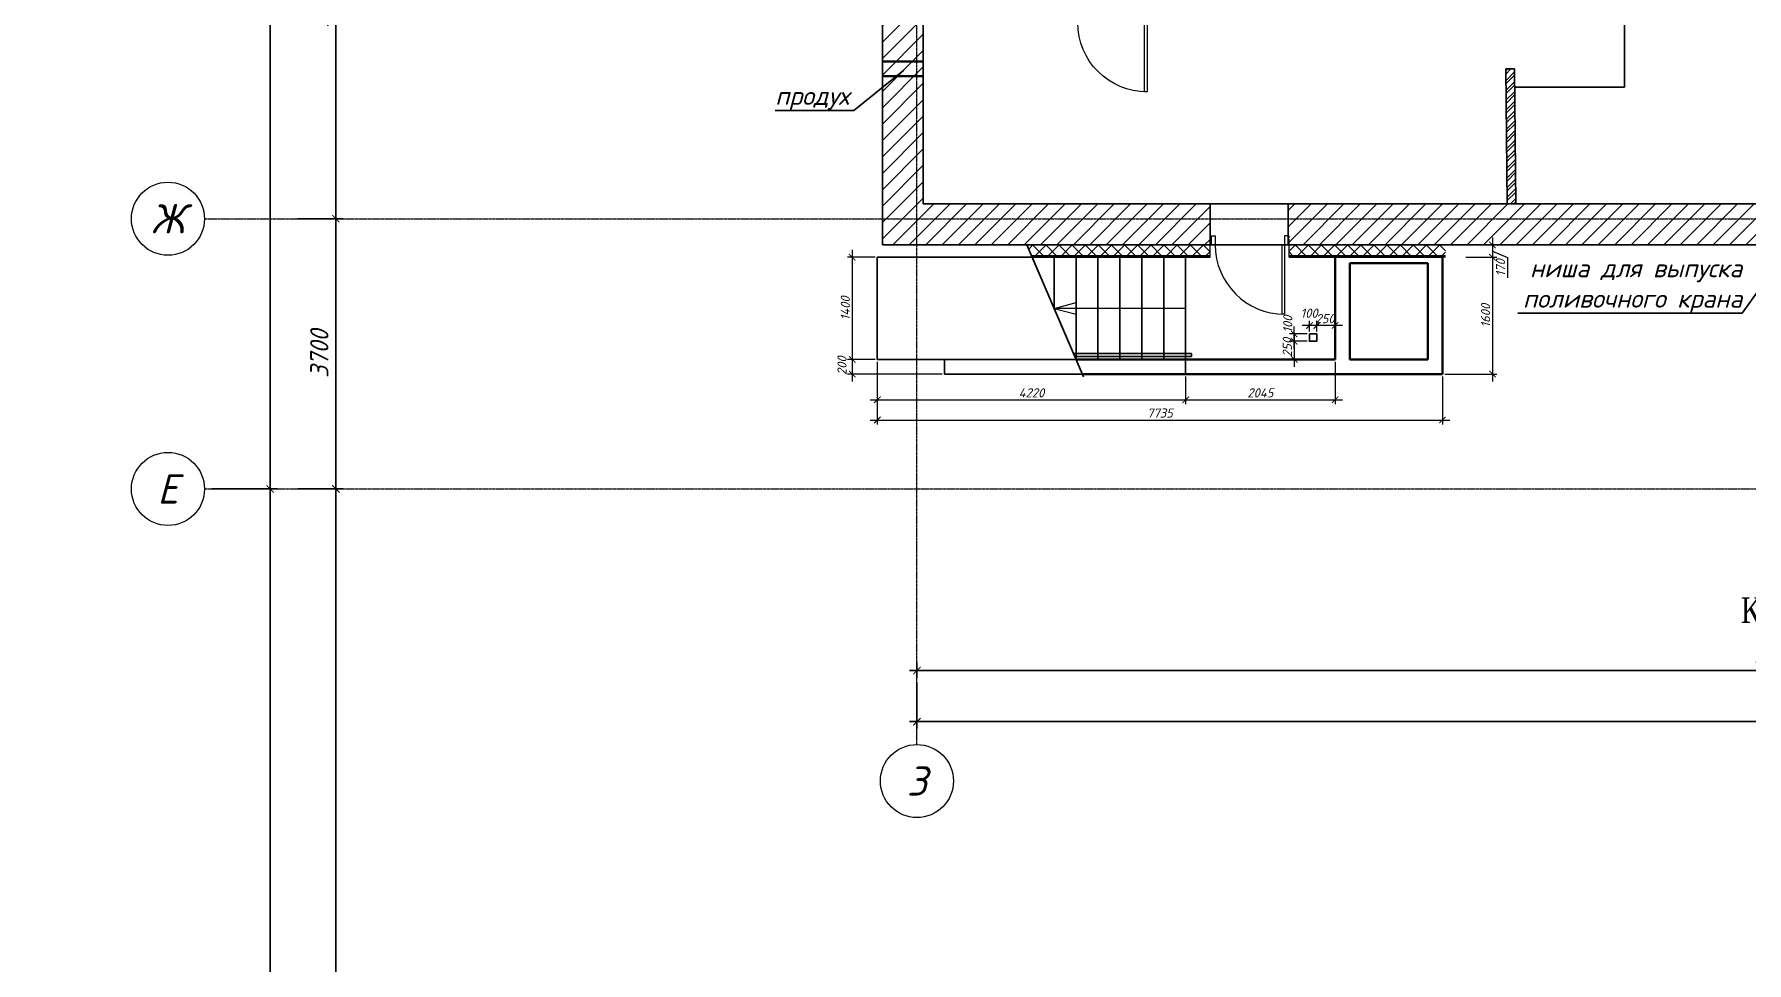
# Model space of a CAD drawing. Header units: millimetres. Extents: x -10178924 to 11692288, y -947381 to 58396.
# Drawn here: x 707057 to 730494, y -900598 to -887882 of the extents above; entities that cross this region are included whole.
import ezdxf
from ezdxf import colors
from ezdxf.entities.mleader import LeaderData, LeaderLine
from ezdxf.enums import TextEntityAlignment as Align
from ezdxf.math import Vec2, Vec3

# ---------------------------------------------------------------- set-up
doc = ezdxf.new("R2010")
doc.units = ezdxf.units.MM
for name, pattern in [('GOST2.303 4', [7, 5, -2, 0]), ('HIDDEN', [9.525, 6.35, -3.175]), ('невидимая', [9.525, 6.35, -3.175]), ('осевая', [50.8, 31.75, -6.35, 6.35, -6.35])]:
    doc.linetypes.add(name, pattern=pattern)
for name, color, linetype, lineweight in [('_0', 7, 'Continuous', 25), ('АР_Двери', 250, 'Continuous', 9), ('Двери', 7, 'Continuous', 9), ('Контур пол Подвал', 7, 'Continuous', 9), ('Основная ГКЛ', 250, 'Continuous', 9), ('Отделка СТЕН', 6, 'Continuous', 13), ('перегородки нов.', 112, 'Continuous', 30), ('Размеры клад.', 7, 'Continuous', 0), ('Размеры осевые', 153, 'Continuous', 9), ('Стены.1', 7, 'Continuous', 25), ('Стрелки вверх', 7, 'Continuous', 18), ('Текст 0.09', 250, 'Continuous', 5), ('Утепление', 251, 'Continuous', 9), ('Штрих', 7, 'Continuous', 13), ('ШТРИХОВКА', 252, 'Continuous', 15), ('Штриховки', 47, 'Continuous', 5)]:
    doc.layers.add(name, color=color, linetype=linetype, lineweight=lineweight)
for name, color, linetype in [('ВК_Выноски', 7, 'Continuous'), ('Лестницы _ крыльца.1', 7, 'Continuous'), ('Стены внутр.1', 7, 'Continuous')]:
    doc.layers.add(name, color=color, linetype=linetype)
doc.styles.add('GOST 2.304_new', font='isocpeui.ttf')
doc.styles.add('ISOCPEUR', font='isocpeui.ttf', dxfattribs={"width": 0.9})
doc.styles.add('PDF ISOCPEUR Italic', font='isocpeui.ttf')
doc.styles.add('Аня', font='times.ttf', dxfattribs={"width": 0.8})
doc.styles.add('НТПИ_ТИ', font='isocpeui.ttf', dxfattribs={"height": 250})
doc.styles.add('Текст_М100', font='GOST_Common Italic.ttf', dxfattribs={"height": 250})
doc.dimstyles.new('SPDS 1_50', dxfattribs={"dimscale": 50, "dimtxt": 2.5, "dimasz": 1.77, "dimexe": 1.25, "dimexo": 0.625, "dimtad": 1, "dimdec": 0, "dimrnd": 0.001, "dimtxsty": 'GOST 2.304_new', "dimblk": 'ARCHTICK', "dimcen": 2.5, "dimdle": 2, "dimclrt": 256, "dimadec": 0, "dimazin": 2, "dimtfac": 0.75, "dimtdec": 0, "dimtmove": 1, "dimatfit": 3, "dimfxl": 1, "dimtolj": 1, "dimlwd": 9, "dimlwe": 9, "dimarcsym": 0})
doc.dimstyles.new('Размеры_М100', dxfattribs={"dimtxt": 250, "dimasz": 100, "dimexe": 100, "dimexo": 100, "dimgap": 100, "dimtad": 1, "dimrnd": 5, "dimtxsty": 'Текст_М100', "dimblk": 'ARCHTICK', "dimcen": 250, "dimdle": 100, "dimadec": 0, "dimazin": 2, "dimtfac": 1, "dimtmove": 1, "dimatfit": 3, "dimfxl": 1, "dimarcsym": 0})

# ---------------------------------------------------------------- blocks, each defined once
blk = doc.blocks.new('*U2226')
at = {"layer": 'АР_Двери'}
for points in [[(-1000, 0), (-1050, 0), (-1050, 125), (-1000, 125)], [(-50, -950), (-85, -950), (-85, 0), (-50, 0)], [(-50, 0), (0, 0), (0, 125), (-50, 125)]]:
    blk.add_lwpolyline(points, close=True, dxfattribs=at)
blk.add_arc((-50, 0), 950, 180, 270, dxfattribs=at)
at = {"layer": 'Основная ГКЛ', "linetype": 'HIDDEN', "ltscale": 5}
for p, q in [((-1060, 125), (-1060, 0)), ((10, 0), (10, 125))]:
    blk.add_line(p, q, dxfattribs=at)
blk = doc.blocks.new('*U2221')
at = {"layer": 'АР_Двери'}
for points in [[(50, 0), (0, 0), (0, 120), (50, 120)], [(50, -950), (85, -950), (85, 0), (50, 0)], [(1000, 0), (1050, 0), (1050, 120), (1000, 120)]]:
    blk.add_lwpolyline(points, close=True, dxfattribs=at)
blk.add_arc((50, 0), 950, 270, 0, dxfattribs=at)
at = {"layer": 'Основная ГКЛ', "linetype": 'HIDDEN', "ltscale": 5}
for p, q in [((-10, 0), (-10, 120)), ((1060, 120), (1060, 0))]:
    blk.add_line(p, q, dxfattribs=at)
blk = doc.blocks.new('_ArchTick')
at = {"color": 0, "linetype": 'ByBlock', "const_width": 0.15}
blk.add_lwpolyline([(-0.5, -0.5), (0.5, 0.5)], dxfattribs=at)
blk = doc.blocks.new('*D2672')
at = {"layer": 'Defpoints', "color": 0, "ltscale": 100, "transparency": 16777216}
for p in [(-542, -13727), (7193, -13927), (7193, -14556)]:
    blk.add_point(p, dxfattribs=at)
at = {"layer": 'Размеры клад.', "color": 0, "lineweight": 9, "ltscale": 100, "transparency": 16777216}
for p, q in [((-542, -13758), (-542, -14618)), ((7193, -13958), (7193, -14618)), ((-642, -14556), (7293, -14556))]:
    blk.add_line(p, q, dxfattribs=at)
at = {"layer": 'Размеры клад.', "color": 0, "lineweight": 9, "ltscale": 100, "transparency": 16777216, "xscale": 88.5, "yscale": 88.5, "zscale": 88.5, "rotation": 180}
blk.add_blockref('_ArchTick', (-542, -14556), dxfattribs=at)
at = {"layer": 'Размеры клад.', "color": 0, "lineweight": 9, "ltscale": 100, "transparency": 16777216, "xscale": 88.5, "yscale": 88.5, "zscale": 88.5}
blk.add_blockref('_ArchTick', (7193, -14556), dxfattribs=at)
at = {"layer": 'Размеры клад.', "ltscale": 100, "transparency": 16777216, "insert": (3325, -14461), "char_height": 125, "attachment_point": 5, "style": 'GOST 2.304_new'}
blk.add_mtext('\\A1;7735', dxfattribs=at)
blk = doc.blocks.new('*D2673')
at = {"layer": 'Defpoints', "color": 0, "ltscale": 100, "transparency": 16777216}
for p in [(-542, -13727), (3678, -13927), (3678, -14278)]:
    blk.add_point(p, dxfattribs=at)
at = {"layer": 'Размеры клад.', "color": 0, "lineweight": 9, "ltscale": 100, "transparency": 16777216}
for p, q in [((-542, -13758), (-542, -14341)), ((3678, -13958), (3678, -14341)), ((-642, -14278), (3778, -14278))]:
    blk.add_line(p, q, dxfattribs=at)
at = {"layer": 'Размеры клад.', "color": 0, "lineweight": 9, "ltscale": 100, "transparency": 16777216, "xscale": 88.5, "yscale": 88.5, "zscale": 88.5, "rotation": 180}
blk.add_blockref('_ArchTick', (-542, -14278), dxfattribs=at)
at = {"layer": 'Размеры клад.', "color": 0, "lineweight": 9, "ltscale": 100, "transparency": 16777216, "xscale": 88.5, "yscale": 88.5, "zscale": 88.5}
blk.add_blockref('_ArchTick', (3678, -14278), dxfattribs=at)
at = {"layer": 'Размеры клад.', "ltscale": 100, "transparency": 16777216, "insert": (1568, -14184), "char_height": 125, "attachment_point": 5, "style": 'GOST 2.304_new'}
blk.add_mtext('\\A1;4220', dxfattribs=at)
blk = doc.blocks.new('*D2674')
at = {"layer": 'Defpoints', "color": 0, "ltscale": 100, "transparency": 16777216}
for p in [(5723, -13727), (3678, -13927), (5723, -14278)]:
    blk.add_point(p, dxfattribs=at)
at = {"layer": 'Размеры клад.', "color": 0, "lineweight": 9, "ltscale": 100, "transparency": 16777216}
for p, q in [((5723, -13758), (5723, -14341)), ((3678, -13958), (3678, -14341)), ((3578, -14278), (5823, -14278))]:
    blk.add_line(p, q, dxfattribs=at)
at = {"layer": 'Размеры клад.', "color": 0, "lineweight": 9, "ltscale": 100, "transparency": 16777216, "xscale": 88.5, "yscale": 88.5, "zscale": 88.5, "rotation": 180}
blk.add_blockref('_ArchTick', (3678, -14278), dxfattribs=at)
at = {"layer": 'Размеры клад.', "color": 0, "lineweight": 9, "ltscale": 100, "transparency": 16777216, "xscale": 88.5, "yscale": 88.5, "zscale": 88.5}
blk.add_blockref('_ArchTick', (5723, -14278), dxfattribs=at)
at = {"layer": 'Размеры клад.', "ltscale": 100, "transparency": 16777216, "insert": (4700, -14184), "char_height": 125, "attachment_point": 5, "style": 'GOST 2.304_new'}
blk.add_mtext('\\A1;2045', dxfattribs=at)
blk = doc.blocks.new('*D2675')
at = {"layer": 'Defpoints', "color": 0, "ltscale": 100, "transparency": 16777216}
for p in [(7479, -12157), (7479, -12327), (7877, -12327)]:
    blk.add_point(p, dxfattribs=at)
at = {"layer": 'Размеры клад.', "color": 0, "lineweight": 9, "ltscale": 100, "transparency": 16777216}
for p, q in [((7511, -12157), (7939, -12157)), ((7877, -12057), (7877, -12427)), ((7511, -12327), (7939, -12327)), ((7877, -12242), (8083, -12332)), ((8083, -12332), (8083, -12611))]:
    blk.add_line(p, q, dxfattribs=at)
at = {"layer": 'Размеры клад.', "color": 0, "lineweight": 9, "ltscale": 100, "transparency": 16777216, "xscale": 88.5, "yscale": 88.5, "zscale": 88.5}
for p, rotation in [((7877, -12157), 90), ((7877, -12327), 270)]:
    blk.add_blockref('_ArchTick', p, dxfattribs=dict(at, rotation=rotation))
at = {"layer": 'Размеры клад.', "ltscale": 100, "transparency": 16777216, "insert": (7988, -12472), "char_height": 125, "attachment_point": 5, "rotation": 90, "style": 'GOST 2.304_new'}
blk.add_mtext('\\A1;170', dxfattribs=at)
blk = doc.blocks.new('*D2676')
at = {"layer": 'Defpoints', "color": 0, "ltscale": 100, "transparency": 16777216}
for p in [(7479, -12327), (7193, -13927), (7877, -13927)]:
    blk.add_point(p, dxfattribs=at)
at = {"layer": 'Размеры клад.', "color": 0, "lineweight": 9, "ltscale": 100, "transparency": 16777216}
for p, q in [((7511, -12327), (7939, -12327)), ((7877, -12227), (7877, -14027)), ((7224, -13927), (7939, -13927))]:
    blk.add_line(p, q, dxfattribs=at)
at = {"layer": 'Размеры клад.', "color": 0, "lineweight": 9, "ltscale": 100, "transparency": 16777216, "xscale": 88.5, "yscale": 88.5, "zscale": 88.5}
for p, rotation in [((7877, -12327), 90), ((7877, -13927), 270)]:
    blk.add_blockref('_ArchTick', p, dxfattribs=dict(at, rotation=rotation))
at = {"layer": 'Размеры клад.', "ltscale": 100, "transparency": 16777216, "insert": (7783, -13127), "char_height": 125, "attachment_point": 5, "rotation": 90, "style": 'GOST 2.304_new'}
blk.add_mtext('\\A1;1600', dxfattribs=at)
blk = doc.blocks.new('*D2677')
at = {"layer": 'Defpoints', "color": 0, "ltscale": 100, "transparency": 16777216}
for p in [(-542, -12327), (-886, -13727), (-542, -13727)]:
    blk.add_point(p, dxfattribs=at)
at = {"layer": 'Размеры клад.', "color": 0, "lineweight": 9, "ltscale": 100, "transparency": 16777216}
for p, q in [((-573, -12327), (-948, -12327)), ((-886, -12227), (-886, -13827)), ((-573, -13727), (-948, -13727))]:
    blk.add_line(p, q, dxfattribs=at)
at = {"layer": 'Размеры клад.', "color": 0, "lineweight": 9, "ltscale": 100, "transparency": 16777216, "xscale": 88.5, "yscale": 88.5, "zscale": 88.5}
for p, rotation in [((-886, -12327), 90), ((-886, -13727), 270)]:
    blk.add_blockref('_ArchTick', p, dxfattribs=dict(at, rotation=rotation))
at = {"layer": 'Размеры клад.', "ltscale": 100, "transparency": 16777216, "insert": (-980, -13027), "char_height": 125, "attachment_point": 5, "rotation": 90, "style": 'GOST 2.304_new'}
blk.add_mtext('\\A1;1400', dxfattribs=at)
blk = doc.blocks.new('*D2678')
at = {"layer": 'Defpoints', "color": 0, "ltscale": 100, "transparency": 16777216}
for p in [(-542, -13727), (-886, -13927), (378, -13927)]:
    blk.add_point(p, dxfattribs=at)
at = {"layer": 'Размеры клад.', "color": 0, "lineweight": 9, "ltscale": 100, "transparency": 16777216}
for p, q in [((-573, -13727), (-948, -13727)), ((-886, -13627), (-886, -14027)), ((346, -13927), (-948, -13927))]:
    blk.add_line(p, q, dxfattribs=at)
at = {"layer": 'Размеры клад.', "color": 0, "lineweight": 9, "ltscale": 100, "transparency": 16777216, "xscale": 88.5, "yscale": 88.5, "zscale": 88.5}
for p, rotation in [((-886, -13727), 90), ((-886, -13927), 270)]:
    blk.add_blockref('_ArchTick', p, dxfattribs=dict(at, rotation=rotation))
at = {"layer": 'Размеры клад.', "ltscale": 100, "transparency": 16777216, "insert": (-1025, -13813), "char_height": 125, "attachment_point": 5, "rotation": 90, "style": 'GOST 2.304_new'}
blk.add_mtext('\\A1;200', dxfattribs=at)
blk = doc.blocks.new('*D2679')
at = {"layer": 'Defpoints', "color": 0, "ltscale": 100, "transparency": 16777216}
for p in [(5373, -13477), (5163, -13727), (5419, -13727)]:
    blk.add_point(p, dxfattribs=at)
at = {"layer": 'Размеры клад.', "color": 0, "lineweight": 9, "ltscale": 100, "transparency": 16777216}
for p, q in [((5341, -13477), (5100, -13477)), ((5163, -13377), (5163, -13827)), ((5387, -13727), (5100, -13727))]:
    blk.add_line(p, q, dxfattribs=at)
at = {"layer": 'Размеры клад.', "color": 0, "lineweight": 9, "ltscale": 100, "transparency": 16777216, "xscale": 88.5, "yscale": 88.5, "zscale": 88.5}
for p, rotation in [((5163, -13477), 90), ((5163, -13727), 270)]:
    blk.add_blockref('_ArchTick', p, dxfattribs=dict(at, rotation=rotation))
at = {"layer": 'Размеры клад.', "ltscale": 100, "transparency": 16777216, "insert": (5069, -13562), "char_height": 125, "attachment_point": 5, "rotation": 90, "style": 'GOST 2.304_new'}
blk.add_mtext('\\A1;250', dxfattribs=at)
blk = doc.blocks.new('*D2680')
at = {"layer": 'Defpoints', "color": 0, "ltscale": 100, "transparency": 16777216}
for p in [(5473, -13262), (5723, -13290), (5473, -13376)]:
    blk.add_point(p, dxfattribs=at)
at = {"layer": 'Размеры клад.', "color": 0, "lineweight": 9, "ltscale": 100, "transparency": 16777216}
for p, q in [((5823, -13262), (5373, -13262)), ((5473, -13344), (5473, -13200)), ((5723, -13258), (5723, -13200))]:
    blk.add_line(p, q, dxfattribs=at)
at = {"layer": 'Размеры клад.', "color": 0, "lineweight": 9, "ltscale": 100, "transparency": 16777216, "xscale": 88.5, "yscale": 88.5, "zscale": 88.5, "rotation": 180}
blk.add_blockref('_ArchTick', (5473, -13262), dxfattribs=at)
at = {"layer": 'Размеры клад.', "color": 0, "lineweight": 9, "ltscale": 100, "transparency": 16777216, "xscale": 88.5, "yscale": 88.5, "zscale": 88.5}
blk.add_blockref('_ArchTick', (5723, -13262), dxfattribs=at)
at = {"layer": 'Размеры клад.', "ltscale": 100, "transparency": 16777216, "insert": (5586, -13168), "char_height": 125, "attachment_point": 5, "style": 'GOST 2.304_new'}
blk.add_mtext('\\A1;250', dxfattribs=at)
blk = doc.blocks.new('*D2681')
at = {"layer": 'Defpoints', "color": 0, "ltscale": 100, "transparency": 16777216}
for p in [(5163, -13377), (5279, -13477), (5373, -13377)]:
    blk.add_point(p, dxfattribs=at)
at = {"layer": 'Размеры клад.', "color": 0, "lineweight": 9, "ltscale": 100, "transparency": 16777216}
for p, q in [((5163, -13577), (5163, -13277)), ((5341, -13377), (5100, -13377)), ((5248, -13477), (5100, -13477))]:
    blk.add_line(p, q, dxfattribs=at)
at = {"layer": 'Размеры клад.', "color": 0, "lineweight": 9, "ltscale": 100, "transparency": 16777216, "xscale": 88.5, "yscale": 88.5, "zscale": 88.5}
for p, rotation in [((5163, -13377), 90), ((5163, -13477), 270)]:
    blk.add_blockref('_ArchTick', p, dxfattribs=dict(at, rotation=rotation))
at = {"layer": 'Размеры клад.', "ltscale": 100, "transparency": 16777216, "insert": (5075, -13243), "char_height": 125, "attachment_point": 5, "rotation": 90, "style": 'GOST 2.304_new'}
blk.add_mtext('\\A1;100', dxfattribs=at)
blk = doc.blocks.new('*D2682')
at = {"layer": 'Defpoints', "color": 0, "ltscale": 100, "transparency": 16777216}
for p in [(5373, -13262), (5373, -13376), (5473, -13376)]:
    blk.add_point(p, dxfattribs=at)
at = {"layer": 'Размеры клад.', "color": 0, "lineweight": 9, "ltscale": 100, "transparency": 16777216}
for p, q in [((5573, -13262), (5273, -13262)), ((5373, -13344), (5373, -13200)), ((5473, -13344), (5473, -13200))]:
    blk.add_line(p, q, dxfattribs=at)
at = {"layer": 'Размеры клад.', "color": 0, "lineweight": 9, "ltscale": 100, "transparency": 16777216, "xscale": 88.5, "yscale": 88.5, "zscale": 88.5, "rotation": 180}
blk.add_blockref('_ArchTick', (5373, -13262), dxfattribs=at)
at = {"layer": 'Размеры клад.', "color": 0, "lineweight": 9, "ltscale": 100, "transparency": 16777216, "xscale": 88.5, "yscale": 88.5, "zscale": 88.5}
blk.add_blockref('_ArchTick', (5473, -13262), dxfattribs=at)
at = {"layer": 'Размеры клад.', "ltscale": 100, "transparency": 16777216, "insert": (5368, -13093), "char_height": 125, "attachment_point": 5, "style": 'GOST 2.304_new'}
blk.add_mtext('\\A1;100', dxfattribs=at)
blk = doc.blocks.new('*D2697')
at = {"layer": 'Defpoints', "color": 0, "ltscale": 100, "transparency": 16777216}
for p in [(-8572, -11800), (-7952, -11800), (-8572, -15500)]:
    blk.add_point(p, dxfattribs=at)
at = {"layer": 'Размеры осевые', "color": 0, "lineweight": -2, "ltscale": 100, "transparency": 16777216}
for p, q in [((-7952, -15600), (-7952, -11700)), ((-8472, -11800), (-7852, -11800)), ((-8472, -15500), (-7852, -15500))]:
    blk.add_line(p, q, dxfattribs=at)
at = {"layer": 'Размеры осевые', "color": 0, "lineweight": -2, "ltscale": 100, "transparency": 16777216, "xscale": 100, "yscale": 100, "zscale": 100}
for p, rotation in [((-7952, -11800), 90), ((-7952, -15500), 270)]:
    blk.add_blockref('_ArchTick', p, dxfattribs=dict(at, rotation=rotation))
at = {"layer": 'Размеры осевые', "color": 0, "ltscale": 100, "transparency": 16777216, "insert": (-8179, -13650), "char_height": 250, "attachment_point": 5, "rotation": 90, "style": 'Текст_М100'}
blk.add_mtext('3700', dxfattribs=at)
blk = doc.blocks.new('*D2698')
at = {"layer": 'Defpoints', "color": 0, "ltscale": 100, "transparency": 16777216}
for p in [(-8572, -5900), (-7952, -5900), (-8572, -11800)]:
    blk.add_point(p, dxfattribs=at)
at = {"layer": 'Размеры осевые', "color": 0, "lineweight": -2, "ltscale": 100, "transparency": 16777216}
for p, q in [((-7952, -11900), (-7952, -5800)), ((-8472, -5900), (-7852, -5900)), ((-8472, -11800), (-7852, -11800))]:
    blk.add_line(p, q, dxfattribs=at)
at = {"layer": 'Размеры осевые', "color": 0, "lineweight": -2, "ltscale": 100, "transparency": 16777216, "xscale": 100, "yscale": 100, "zscale": 100}
for p, rotation in [((-7952, -5900), 90), ((-7952, -11800), 270)]:
    blk.add_blockref('_ArchTick', p, dxfattribs=dict(at, rotation=rotation))
at = {"layer": 'Размеры осевые', "color": 0, "ltscale": 100, "transparency": 16777216, "insert": (-8177, -8850), "char_height": 250, "attachment_point": 5, "rotation": 90, "style": 'Текст_М100'}
blk.add_mtext('5900', dxfattribs=at)
blk = doc.blocks.new('*D2700')
at = {"layer": 'Defpoints', "color": 0, "ltscale": 100, "transparency": 16777216}
for p in [(-9750, -15500), (-8852, -15500), (-9750, -32250)]:
    blk.add_point(p, dxfattribs=at)
at = {"layer": 'Размеры осевые', "color": 0, "lineweight": -2, "ltscale": 100, "transparency": 16777216}
for p, q in [((-8852, -32350), (-8852, -15400)), ((-9650, -15500), (-8752, -15500)), ((-9650, -32250), (-8752, -32250))]:
    blk.add_line(p, q, dxfattribs=at)
at = {"layer": 'Размеры осевые', "color": 0, "lineweight": -2, "ltscale": 100, "transparency": 16777216, "xscale": 100, "yscale": 100, "zscale": 100}
for p, rotation in [((-8852, -15500), 90), ((-8852, -32250), 270)]:
    blk.add_blockref('_ArchTick', p, dxfattribs=dict(at, rotation=rotation))
at = {"layer": 'Размеры осевые', "color": 0, "ltscale": 100, "transparency": 16777216, "insert": (-9079, -23875), "char_height": 250, "attachment_point": 5, "rotation": 90, "style": 'Текст_М100'}
blk.add_mtext('16750', dxfattribs=at)
blk = doc.blocks.new('*D2701')
at = {"layer": 'Defpoints', "color": 0, "ltscale": 100, "transparency": 16777216}
for p in [(-9750, 0), (-8852, 0), (-9750, -15500)]:
    blk.add_point(p, dxfattribs=at)
at = {"layer": 'Размеры осевые', "color": 0, "lineweight": -2, "ltscale": 100, "transparency": 16777216}
for p, q in [((-9650, 0), (-8752, 0)), ((-8852, -15600), (-8852, 100)), ((-9650, -15500), (-8752, -15500))]:
    blk.add_line(p, q, dxfattribs=at)
at = {"layer": 'Размеры осевые', "color": 0, "lineweight": -2, "ltscale": 100, "transparency": 16777216, "xscale": 100, "yscale": 100, "zscale": 100}
for p, rotation in [((-8852, 0), 90), ((-8852, -15500), 270)]:
    blk.add_blockref('_ArchTick', p, dxfattribs=dict(at, rotation=rotation))
at = {"layer": 'Размеры осевые', "color": 0, "ltscale": 100, "transparency": 16777216, "insert": (-9077, -7750), "char_height": 250, "attachment_point": 5, "rotation": 90, "style": 'Текст_М100'}
blk.add_mtext('15500', dxfattribs=at)
blk = doc.blocks.new('*D2702')
at = {"layer": 'Defpoints', "color": 0, "ltscale": 100, "transparency": 16777216}
for p in [(-8472, -15500), (-8390, -30450), (-7952, -30450)]:
    blk.add_point(p, dxfattribs=at)
at = {"layer": 'Размеры осевые', "color": 0, "lineweight": -2, "ltscale": 100, "transparency": 16777216}
for p, q in [((-7952, -15400), (-7952, -30550)), ((-8372, -15500), (-7852, -15500)), ((-8290, -30450), (-7852, -30450))]:
    blk.add_line(p, q, dxfattribs=at)
at = {"layer": 'Размеры осевые', "color": 0, "lineweight": -2, "ltscale": 100, "transparency": 16777216, "xscale": 100, "yscale": 100, "zscale": 100}
for p, rotation in [((-7952, -15500), 90), ((-7952, -30450), 270)]:
    blk.add_blockref('_ArchTick', p, dxfattribs=dict(at, rotation=rotation))
at = {"layer": 'Размеры осевые', "color": 0, "ltscale": 100, "transparency": 16777216, "insert": (-8177, -22975), "char_height": 250, "attachment_point": 5, "rotation": 90, "style": 'Текст_М100'}
blk.add_mtext('14950', dxfattribs=at)
blk = doc.blocks.new('*D2703')
at = {"layer": 'Defpoints', "color": 0, "ltscale": 100, "transparency": 16777216}
for p in [(0, -18048), (54000, -18048), (54000, -18687)]:
    blk.add_point(p, dxfattribs=at)
at = {"layer": 'Размеры осевые', "color": 0, "lineweight": -2, "ltscale": 100, "transparency": 16777216}
for p, q in [((0, -18148), (0, -18787)), ((54000, -18148), (54000, -18787)), ((-100, -18687), (54100, -18687))]:
    blk.add_line(p, q, dxfattribs=at)
at = {"layer": 'Размеры осевые', "color": 0, "lineweight": -2, "ltscale": 100, "transparency": 16777216, "xscale": 100, "yscale": 100, "zscale": 100, "rotation": 180}
blk.add_blockref('_ArchTick', (0, -18687), dxfattribs=at)
at = {"layer": 'Размеры осевые', "color": 0, "lineweight": -2, "ltscale": 100, "transparency": 16777216, "xscale": 100, "yscale": 100, "zscale": 100}
blk.add_blockref('_ArchTick', (54000, -18687), dxfattribs=at)
at = {"layer": 'Размеры осевые', "color": 0, "ltscale": 100, "transparency": 16777216, "insert": (27000, -18462), "char_height": 250, "attachment_point": 5, "style": 'Текст_М100'}
blk.add_mtext('54000', dxfattribs=at)
blk = doc.blocks.new('*D2704')
at = {"layer": 'Defpoints', "color": 0, "ltscale": 100, "transparency": 16777216}
for p in [(0, -17775), (23750, -17775), (23750, -17987)]:
    blk.add_point(p, dxfattribs=at)
at = {"layer": 'Размеры осевые', "color": 0, "lineweight": -2, "ltscale": 100, "transparency": 16777216}
for p, q in [((-100, -17987), (23850, -17987)), ((0, -17875), (0, -18087)), ((23750, -17875), (23750, -18087))]:
    blk.add_line(p, q, dxfattribs=at)
at = {"layer": 'Размеры осевые', "color": 0, "lineweight": -2, "ltscale": 100, "transparency": 16777216, "xscale": 100, "yscale": 100, "zscale": 100, "rotation": 180}
blk.add_blockref('_ArchTick', (0, -17987), dxfattribs=at)
at = {"layer": 'Размеры осевые', "color": 0, "lineweight": -2, "ltscale": 100, "transparency": 16777216, "xscale": 100, "yscale": 100, "zscale": 100}
blk.add_blockref('_ArchTick', (23750, -17987), dxfattribs=at)
at = {"layer": 'Размеры осевые', "color": 0, "ltscale": 100, "transparency": 16777216, "insert": (11875, -17760), "char_height": 250, "attachment_point": 5, "style": 'Текст_М100'}
blk.add_mtext('23750', dxfattribs=at)
blk = doc.blocks.new('A$C5282721b')
at = {"layer": 'Отделка СТЕН', "true_color": 0x000000, "transparency": 33554687}
h = blk.add_hatch(dxfattribs=at)
h.set_pattern_fill('ANSI37', color=18, scale=40)
h.set_pattern_definition([(45, (-80675.71, 25038.16), (-89.80256, 89.80256), []), (135, (-80675.71, 25038.16), (-89.80256, -89.80256), [])])
edge = h.paths.add_edge_path()
edge.add_arc((4272.707, -12232.411), 261.061, 163.18851, 196.5800184)
edge.add_line((4022.5, -12306.906), (1569.133, -12306.906))
edge.add_line((1569.133, -12306.906), (1504.847, -12156.906))
edge.add_line((1504.847, -12156.906), (4022.803, -12156.906))
h.paths.add_polyline_path([(5092.5, -12156.906), (5092.5, -12306.906), (7232.752, -12306.906), (7232.752, -12156.906)])
at = {"layer": 'ШТРИХОВКА', "ltscale": 100, "true_color": 0x000000, "transparency": 33554687}
h = blk.add_hatch(dxfattribs=at)
h.set_pattern_fill('ANSI31', color=18, scale=50)
h.set_pattern_definition([(45, (-79853.19, 25128.16), (-112.2532, 112.2532), [])])
h.paths.add_polyline_path([(23461.119, -5698.72), (20726.119, -5698.72), (20726.119, -6098.72), (23461.119, -6098.72), (23461.119, -6515.547), (23861.119, -6515.547), (23861.119, -5328.486), (23461.119, -5328.486)], flags=17)
h.paths.add_polyline_path([(17846.22, -11596.906), (8196.095, -11596.906), (8096.091, -11596.906), (5081.5, -11596.906), (5081.5, -12156.906), (17846.22, -12156.906), (17846.22, -11876.906)], flags=17)
h.paths.add_polyline_path([(8216.705, -5698.72), (8216.779, -6098.72), (19406.923, -6098.72), (19406.923, -5698.72)], flags=16)
h.paths.add_polyline_path([(4011.5, -12156.906), (4011.5, -11596.906), (86.923, -11596.906), (86.923, -9009.38), (86.923, -8929.368), (86.923, -6098.72), (3721.276, -6098.72), (3801.387, -6098.72), (9286.442, -6098.72), (9286.779, -5698.72), (86.923, -5698.72), (86.923, -161.943), (23461.119, -161.943), (23461.119, -4567.801), (23861.119, -4567.801), (23861.119, -3119.021), (23861.119, -2969.021), (23861.119, -161.943), (24472.507, -161.943), (29133.626, -161.943), (29283.626, -161.943), (29940.503, -161.943), (29940.503, 398.057), (-473.077, 398.057), (-473.077, -11800), (-473.077, -12156.906), (-0.293, -12156.906)])
h.paths.add_polyline_path([(23861.119, -9596.906), (23461.119, -9596.906), (23461.119, -11596.906), (18816.22, -11596.906), (18816.22, -12156.906), (23301.119, -12156.906), (23301.119, -15862.111), (25035.25, -15862.111), (25595.277, -15862.111), (25744.391, -15862.111), (25744.391, -15302.111), (23861.119, -15302.111), (23861.119, -12066.906)])
h.paths.add_polyline_path([(23461.119, -8546.906), (23861.119, -8546.906), (23861.119, -7571.566), (23461.119, -7571.566)], flags=17)
at = {"layer": 'Штриховки', "ltscale": 10, "true_color": 0x000000, "transparency": 33554687}
h = blk.add_hatch(dxfattribs=at)
h.set_pattern_fill('ANSI32', color=18, scale=10)
h.set_pattern_definition([(45, (-109770.99, 24721.47), (-67.35192, 67.35192), []), (45, (-109726.09, 24721.47), (-67.35192, 67.35192), [])])
h.paths.add_polyline_path([(8057.77, -9748.221), (8076.091, -11596.906), (8196.095, -11596.906), (8180.077, -9748.72)])
at = {"color": 18, "true_color": 0x000000, "transparency": 33554687}
for points in [[(3758.527, -13646.906), (2143.418, -13646.906)], [(3758.527, -13686.906), (2160.561, -13686.906)], [(3758.527, -13686.906), (3758.527, -13646.906)]]:
    blk.add_lwpolyline(points, dxfattribs=at)
at = {"layer": 'Контур пол Подвал', "color": 18, "linetype": 'невидимая', "true_color": 0x000000, "transparency": 33554687}
for q in [(9682.243, -7598.72), (8182.243, -9998.72)]:
    blk.add_line((9682.243, -9998.72), q, dxfattribs=at)
at = {"layer": 'Лестницы _ крыльца.1', "color": 18, "true_color": 0x000000, "transparency": 33554687}
for p, q in [((2280.561, -13966.906), (1504.847, -12156.906)), ((4011.5, -12326.906), (-542.077, -12326.906)), ((-542.077, -13726.906), (-542.077, -12326.906)), ((1577.704, -12326.906), (-542.077, -12326.906)), ((-542.077, -12326.906), (677.704, -12326.906)), ((-542.077, -13726.906), (-542.077, -12326.906)), ((2280.561, -13966.906), (1577.704, -12326.906)), ((1877.704, -13026.906), (1877.704, -12326.906)), ((2177.704, -13726.906), (2177.704, -12326.906)), ((2477.704, -13726.906), (2477.704, -12326.906)), ((2777.704, -13726.906), (2777.704, -12326.906)), ((3077.704, -13726.906), (3077.704, -12326.906)), ((3377.704, -13726.906), (3377.704, -12326.906)), ((3677.704, -13926.906), (3677.704, -12326.906)), ((7192.752, -12326.906), (5092.5, -12326.906)), ((677.704, -13726.906), (-542.077, -13726.906)), ((677.704, -13726.906), (-542.077, -13726.906)), ((377.704, -13726.906), (377.704, -13926.906)), ((377.704, -13726.906), (2177.704, -13726.906)), ((377.704, -13926.906), (2263.418, -13926.906))]:
    blk.add_line(p, q, dxfattribs=at)
at = {"layer": 'Лестницы _ крыльца.1', "color": 18, "lineweight": 30, "true_color": 0x000000, "transparency": 33554687}
for p, q in [((7192.752, -12326.906), (7192.752, -13926.906)), ((2177.704, -13726.906), (5722.752, -13726.906)), ((2263.418, -13926.906), (3588.029, -13926.906)), ((3588.029, -13926.906), (7192.752, -13926.906))]:
    blk.add_line(p, q, dxfattribs=at)
at = {"layer": 'Лестницы _ крыльца.1', "color": 18, "true_color": 0x000000, "transparency": 33554687}
blk.add_lwpolyline([(5372.529, -13376.621), (5472.529, -13376.621), (5472.529, -13476.621), (5372.529, -13476.621)], close=True, dxfattribs=at)
at = {"layer": 'перегородки нов.', "color": 18, "ltscale": 100, "true_color": 0x000000, "transparency": 33554687}
for p, q in [((86.923, -9646.906), (-473.077, -9646.906)), ((86.923, -9846.906), (-473.077, -9846.906))]:
    blk.add_line(p, q, dxfattribs=at)
at = {"layer": 'Размеры осевые', "color": 251, "linetype": 'осевая', "ltscale": 0.5, "transparency": 33554687}
for p, q in [((0, -19000), (0, 1500)), ((-9750, -11800), (57900, -11800)), ((-9750, -15500), (34900, -15500))]:
    blk.add_line(p, q, dxfattribs=at)
at = {"layer": 'Размеры осевые', "color": 251, "ltscale": 100, "transparency": 33554687}
for centre in [(-10250, -11800), (-10250, -15500), (0, -19500)]:
    blk.add_circle(centre, 500, dxfattribs=at)
at = {"layer": 'Стены внутр.1', "color": 18, "linetype": 'Continuous', "true_color": 0x000000, "transparency": 33554687}
blk.add_line((8180.077, -9748.72), (8057.77, -9748.221), dxfattribs=at)
at = {"layer": 'Стены внутр.1', "color": 18, "linetype": 'Continuous', "true_color": 0x000000, "transparency": 33554687, "flags": 128}
for points in [[(8057.77, -9748.221), (8076.091, -11596.906)], [(8196.095, -11596.906), (8180.077, -9748.72)]]:
    blk.add_lwpolyline(points, dxfattribs=at)
at = {"layer": 'Стены.1', "color": 18, "linetype": 'Continuous', "true_color": 0x000000, "transparency": 33554687}
for p, q in [((4011.5, -12156.906), (4011.5, -11596.906)), ((5081.5, -12156.906), (5081.5, -11596.906)), ((8096.091, -11596.906), (8196.095, -11596.906))]:
    blk.add_line(p, q, dxfattribs=at)
at = {"layer": 'Стены.1', "color": 18, "linetype": 'Continuous', "true_color": 0x000000, "transparency": 33554687, "flags": 128}
for points in [[(-473.077, -12156.906), (-473.077, 398.057)], [(86.923, -11596.906), (86.923, -161.943)], [(86.923, -11596.906), (86.923, -9009.38)], [(23461.119, -11596.906), (86.923, -11596.906)], [(8096.091, -11596.906), (5081.5, -11596.906)], [(17639.27, -11596.906), (8196.095, -11596.906)], [(23301.119, -12156.906), (-473.077, -12156.906)]]:
    blk.add_lwpolyline(points, dxfattribs=at)
at = {"layer": 'Стены.1', "color": 18, "ltscale": 0.1, "true_color": 0x000000, "transparency": 33554687}
for points in [[(9682.243, -7598.72), (9682.243, -7598.72), (9682.243, -9998.72)], [(8182.243, -9998.72), (9682.243, -9998.72)]]:
    blk.add_lwpolyline(points, dxfattribs=at)
at = {"layer": 'Стрелки вверх', "color": 18, "true_color": 0x000000, "transparency": 33554687}
for p, q in [((1877.704, -13026.906), (2177.704, -12946.522)), ((3677.704, -13026.906), (1877.704, -13026.906)), ((1877.704, -13026.906), (2177.704, -13107.291))]:
    blk.add_line(p, q, dxfattribs=at)
at = {"layer": 'Текст 0.09', "color": 7, "linetype": 'ByBlock', "lineweight": -2, "ltscale": 100, "transparency": 33554687}
for p, q in [((-864.379, -10315.705), (-864.739, -10315.705)), ((-864.379, -10315.705), (-864.739, -10315.705)), ((11295.538, -13092.777), (11295.178, -13092.777)), ((11295.538, -13092.777), (11295.178, -13092.777))]:
    blk.add_line(p, q, dxfattribs=at)
for points in [[(-180.361, -9763.528), (-864.379, -10315.705)], [(-180.361, -9763.528), (-864.379, -10315.705)], [(-1940.018, -10315.705), (-864.739, -10315.705)], [(-1940.018, -10315.705), (-864.739, -10315.705)], [(12141.112, -11912.013), (11295.538, -13092.777)], [(12141.112, -11912.013), (11295.538, -13092.777)], [(8224.634, -13092.777), (11295.178, -13092.777)], [(8224.634, -13092.777), (11295.178, -13092.777)]]:
    blk.add_lwpolyline(points, dxfattribs=at)
at = {"layer": 'Текст 0.09', "color": 7, "ltscale": 100, "transparency": 33554687}
blk.add_solid([(-180.379, -9763.504), (-180.221, -9763.415), (-180.342, -9763.551)], dxfattribs=at)
blk.add_solid([(-180.379, -9763.504), (-180.221, -9763.415), (-180.342, -9763.551)], dxfattribs=at)
at = {"layer": 'Утепление', "color": 18, "true_color": 0x000000, "transparency": 33554687}
for p, q in [((4011.5, -12326.906), (4011.5, -12156.906)), ((5092.5, -12326.906), (5092.5, -12156.906)), ((4011.5, -12306.906), (1569.133, -12306.906)), ((4011.5, -12326.906), (1577.704, -12326.906)), ((7232.752, -12306.906), (5092.5, -12306.906)), ((7232.752, -12326.906), (5092.5, -12326.906))]:
    blk.add_line(p, q, dxfattribs=at)
at = {"layer": 'Штрих', "color": 18, "lineweight": 30, "ltscale": 50, "true_color": 0x000000, "transparency": 33554687}
for p, q in [((5722.752, -12326.906), (5722.752, -13726.906)), ((6992.752, -12406.906), (5922.752, -12406.906)), ((5922.752, -12406.906), (5922.752, -13726.906)), ((6992.752, -13726.906), (6992.752, -12406.906)), ((5922.752, -13726.906), (6992.752, -13726.906))]:
    blk.add_line(p, q, dxfattribs=at)
at = {"layer": 'Штрих', "color": 18, "linetype": 'GOST2.303 4', "ltscale": 50, "true_color": 0x000000, "transparency": 33554687}
blk.add_line((5922.752, -12406.906), (5922.752, -13726.906), dxfattribs=at)
at = {"layer": 'Двери', "color": 18, "linetype": 'Continuous', "ltscale": 2, "true_color": 0x000000, "transparency": 33554687, "xscale": -1}
blk.add_blockref('*U2221', (3201.215, -9113.806), dxfattribs=at)
at = {"layer": 'Двери', "color": 18, "linetype": 'Continuous', "ltscale": 2, "true_color": 0x000000, "transparency": 33554687}
blk.add_blockref('*U2226', (5082.5, -12156.906), dxfattribs=at)
at = {"layer": 'Размеры осевые', "color": 251, "ltscale": 100, "transparency": 33554687, "style": 'PDF ISOCPEUR Italic'}
for s, p in [('Ж', (-10250, -11800)), ('Е', (-10250, -15500)), ('3', (0, -19500))]:
    blk.add_text(s, height=400, dxfattribs=at).set_placement(p, align=Align.MIDDLE_CENTER)
at = {"layer": 'Текст 0.09', "color": 7, "ltscale": 100, "transparency": 33554687, "char_height": 250, "style": 'НТПИ_ТИ'}
for s, insert, attachment_point in [('продух', (-1940.018, -9990.705), 1), ('продух', (-1940.018, -9990.705), 1), ('ниша для выпуска\\Pполивочного крана', (11295.088, -12351.11), 3), ('ниша для выпуска\\Pполивочного крана', (11295.088, -12351.11), 3)]:
    blk.add_mtext(s, dxfattribs=dict(at, insert=insert, attachment_point=attachment_point))
at = {"layer": 'Размеры клад.', "color": 18, "ltscale": 100, "true_color": 0x000000, "transparency": 33554687}
for base, p1, p2, picture, middle in [((7876.836, -12326.906), (7479.369, -12156.906), (7479.369, -12326.906), '*D2675', (8083.047, -12363.594)), ((5162.8, -13376.621), (5279.071, -13476.621), (5372.529, -13376.621), '*D2681', (5168.387, -13243.468)), ((5162.8, -13726.906), (5372.529, -13476.621), (5418.529, -13726.906), '*D2679', (5162.8, -13562.113)), ((-885.892, -13926.906), (-542.077, -13726.906), (377.704, -13926.906), '*D2678', (-931.258, -13813.297))]:
    dim = blk.add_linear_dim(base=base, p1=p1, p2=p2, angle=90, dimstyle='SPDS 1_50', dxfattribs=at)
    dim.commit()
    dim.dimension.update_dxf_attribs({"geometry": picture, "text_midpoint": middle, "dimtype": 128})
for base, p1, p2, picture, middle in [((-885.892, -13726.906), (-542.077, -12326.906), (-542.077, -13726.906), '*D2677', (-979.642, -13026.906)), ((7876.836, -13926.906), (7479.369, -12326.906), (7192.752, -13926.906), '*D2676', (7783.086, -13126.906))]:
    dim = blk.add_linear_dim(base=base, p1=p1, p2=p2, angle=90, dimstyle='SPDS 1_50', dxfattribs=at)
    dim.commit()
    dim.dimension.update_dxf_attribs({"geometry": picture, "text_midpoint": middle})
for base, p1, p2, picture, middle in [((5372.529, -13262.123), (5472.529, -13375.621), (5372.529, -13375.621), '*D2682', (5367.617, -13186.774)), ((5472.529, -13262.123), (5722.752, -13289.647), (5472.529, -13375.621), '*D2680', (5585.64, -13262.123))]:
    dim = blk.add_linear_dim(base=base, p1=p1, p2=p2, dimstyle='SPDS 1_50', dxfattribs=at)
    dim.commit()
    dim.dimension.update_dxf_attribs({"geometry": picture, "text_midpoint": middle, "dimtype": 128})
for base, p1, p2, picture, middle in [((7192.752, -14555.876), (-542.077, -13726.906), (7192.752, -13926.906), '*D2672', (3325.337, -14461.321)), ((3677.704, -14278.052), (-542.077, -13726.906), (3677.704, -13926.906), '*D2673', (1567.814, -14184.302)), ((5722.752, -14278.052), (3677.704, -13926.906), (5722.752, -13726.906), '*D2674', (4700.228, -14184.302))]:
    dim = blk.add_linear_dim(base=base, p1=p1, p2=p2, dimstyle='SPDS 1_50', dxfattribs=at)
    dim.commit()
    dim.dimension.update_dxf_attribs({"geometry": picture, "text_midpoint": middle})
at = {"layer": 'Размеры осевые', "color": 251, "ltscale": 100, "transparency": 33554687}
for base, p1, p2, picture, middle in [((-8852.333, 0), (-9750, -15500), (-9750, 0), '*D2701', (-9077.333, -7750)), ((-7952.328, -5900), (-8572.036, -11800), (-8572.036, -5900), '*D2698', (-8177.328, -8850)), ((-7952.328, -11800), (-8572.036, -15500), (-8572.036, -11800), '*D2697', (-8178.938, -13650)), ((-8852.333, -15500), (-9750, -32250), (-9750, -15500), '*D2700', (-9078.943, -23875)), ((-7952.328, -30450), (-8472.036, -15500), (-8390.375, -30450), '*D2702', (-8177.328, -22975))]:
    dim = blk.add_linear_dim(base=base, p1=p1, p2=p2, angle=90, dimstyle='Размеры_М100', dxfattribs=at)
    dim.commit()
    dim.dimension.update_dxf_attribs({"geometry": picture, "text_midpoint": middle})
for base, p1, p2, picture, middle in [((23750, -17986.992), (0, -17775.5), (23750, -17775.5), '*D2704', (11875, -17760.382)), ((54000, -18686.992), (0, -18048.178), (54000, -18048.178), '*D2703', (27000, -18461.992))]:
    dim = blk.add_linear_dim(base=base, p1=p1, p2=p2, dimstyle='Размеры_М100', dxfattribs=at)
    dim.commit()
    dim.dimension.update_dxf_attribs({"geometry": picture, "text_midpoint": middle})

msp = doc.modelspace()

# ---------------------------------------------------------------- block references
msp.add_blockref('A$C5282721b', (719137, -878608.8))

# ---------------------------------------------------------------- texts
at = {"layer": '_0', "color": 7, "style": 'Аня', "width": 0.8}
msp.add_text('К.К', height=350, dxfattribs=at).set_placement((730412.2, -895943.3))

# ---------------------------------------------------------------- leaders
at = {"layer": 'ВК_Выноски', "lineweight": -2}
ml = msp.add_multileader_mtext('Standard', dxfattribs=at)
ml.set_content('Канализационный затвор \\Pс электроприводом %%C100', color=256, style='ISOCPEUR')
ml.set_leader_properties(lineweight=13)
ml.build(insert=Vec2(0, 0))
ml.multileader.update_dxf_attribs({"text_left_attachment_type": 6, "text_right_attachment_type": 6, "dogleg_length": 1, "arrow_head_size": 300, "scale": 100})
ctx = ml.context
ctx.base_point, ctx.scale, ctx.char_height, ctx.arrow_head_size, ctx.landing_gap_size, ctx.plane_origin = Vec3(756340.5, -894076.4), 100, 250, 300, 0.09, Vec3(765388, -892349.7)
ctx.left_attachment, ctx.right_attachment, ctx.text_align_type = 6, 6, 1
notes = []
notes.append((ctx, [(1, (1, 1, 0), (760172.6, -894076.4), (-1, 0), 100, [(1, [(762814.7, -888224), (763650.3, -888847.6)], 0, [])])]))
ctx.mtext.insert, ctx.mtext.width, ctx.mtext.alignment, ctx.mtext.flow_direction = Vec3(758085.1, -893751.4), 218673.814, 2, 5
ml = msp.add_multileader_mtext('Standard', dxfattribs=at)
ml.set_content('Канализационная станция\\PSFA SANICUBIC 1 WP NM 4', color=256, style='ISOCPEUR')
ml.set_leader_properties(lineweight=13)
ml.build(insert=Vec2(0, 0))
ml.multileader.update_dxf_attribs({"text_left_attachment_type": 6, "text_right_attachment_type": 6, "dogleg_length": 1, "arrow_head_size": 300, "scale": 100})
ctx = ml.context
ctx.base_point, ctx.scale, ctx.char_height, ctx.arrow_head_size, ctx.landing_gap_size, ctx.plane_origin = Vec3(756446, -894813.5), 100, 250, 300, 0.09, Vec3(765510.9, -891140.3)
ctx.left_attachment, ctx.right_attachment, ctx.text_align_type = 6, 6, 1
notes.append((ctx, [(1, (1, 1, 0), (760460.5, -894813.5), (-1, 0), 100, [(0, [(764370.6, -888257.4)], 0, [])])]))
ctx.mtext.insert, ctx.mtext.width, ctx.mtext.alignment, ctx.mtext.flow_direction = Vec3(758279.1, -894513.5), 218673.814, 2, 5
ml = msp.add_multileader_mtext('Standard', dxfattribs=at)
ml.set_content('Дренажный насос ^JГном 10-10', color=256, style='ISOCPEUR')
ml.set_leader_properties(lineweight=13)
ml.build(insert=Vec2(0, 0))
ml.multileader.update_dxf_attribs({"text_left_attachment_type": 6, "text_right_attachment_type": 6, "dogleg_length": 1, "arrow_head_size": 300, "scale": 100})
ctx = ml.context
ctx.base_point, ctx.scale, ctx.char_height, ctx.arrow_head_size, ctx.landing_gap_size, ctx.plane_origin = Vec3(757397, -891606.7), 100, 250, 300, 0.09, Vec3(764230.6, -891116.2)
ctx.left_attachment, ctx.right_attachment, ctx.text_align_type = 6, 6, 1
notes.append((ctx, [(1, (1, 1, 0), (760034.7, -891606.7), (-1, 0), 100, [(0, [(763330.9, -888041.1)], 0, [])])]))
ctx.mtext.insert, ctx.mtext.width, ctx.mtext.alignment, ctx.mtext.flow_direction = Vec3(758597.1, -891306.7), 218673.814, 2, 5
for ctx, leaders in notes:
    for number, flags, end, landing, length, lines in leaders:
        leader = LeaderData()
        leader.index, (leader.has_last_leader_line, leader.has_dogleg_vector, leader.attachment_direction) = number, flags
        leader.last_leader_point, leader.dogleg_vector, leader.dogleg_length = Vec3(end), Vec3(landing), length
        for number, points, colour, breaks in lines:
            line = LeaderLine()
            line.index, line.vertices, line.color, line.breaks = number, Vec3.list(points), colors.encode_raw_color(colour), breaks
            leader.lines.append(line)
        ctx.leaders.append(leader)

doc.saveas('drawing.dxf')
